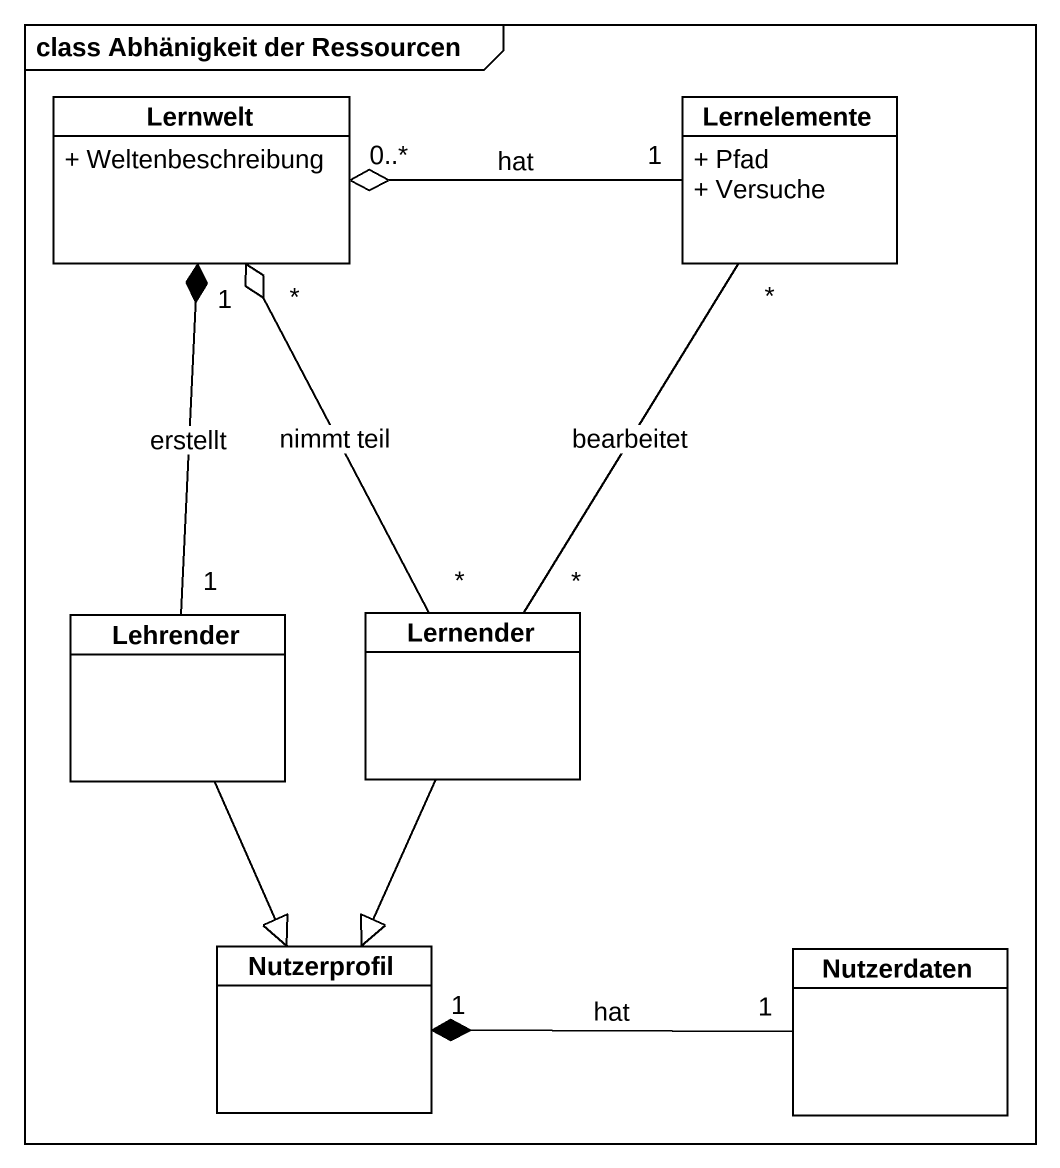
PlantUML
@startuml
mainframe class Abhänigkeit der Ressourcen
hide circle
hide empty members
skinparam classAttributeIconSize 0
class Lernwelt {
  + Weltenbeschreibung
}
class Lernelemente {
  + Pfad
  + Versuche
}
class Lehrender
class Lernender
class Nutzerprofil
class Nutzerdaten
Lernelemente "1" -left-o "0..*" Lernwelt : hat
Lehrender "1" -up-* "1" Lernwelt : erstellt
Lehrender --|> Nutzerprofil
Lernender "*" -up-o "*" Lernwelt : nimmt teil
Lernender "*" -up- "*" Lernelemente : bearbeitet
Lernender --|> Nutzerprofil
Nutzerdaten "1" -left-* "1" Nutzerprofil : hat
@enduml
